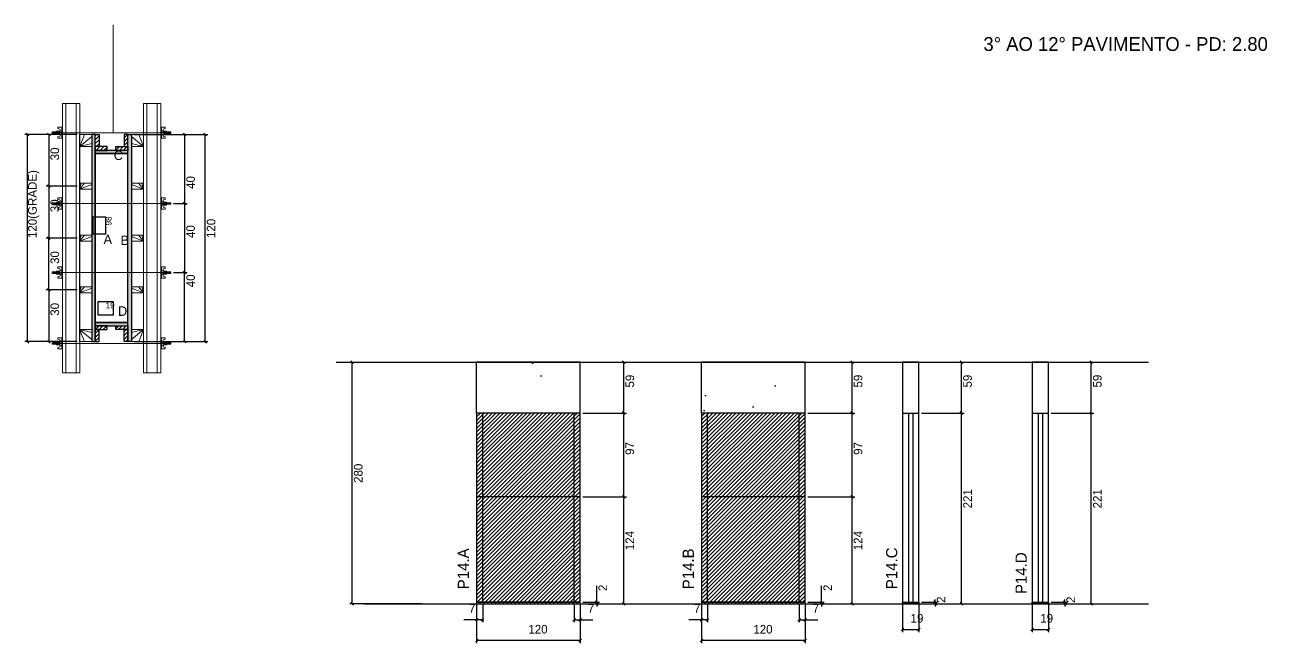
# Model space of a CAD drawing. Header units: metres. Extents: x 5828 to 7268, y 8626 to 9343.
import ezdxf

# ---------------------------------------------------------------- set-up
doc = ezdxf.new("R2010")
doc.units = ezdxf.units.M
for name, color, linetype in [('CHAPA', 7, 'Continuous'), ('COTA', 7, 'Continuous'), ('Hachura', 7, 'Continuous'), ('Madeira', 7, 'Continuous'), ('NIVEL 2° PAV.', 7, 'Continuous'), ('NOMENCLATURA', 7, 'Continuous'), ('Nível', 7, 'Continuous'), ('Painéis', 7, 'Continuous'), ('Perfil Metálico', 7, 'Continuous'), ('SARR_2.2x7', 7, 'Continuous'), ('SARRAFO', 7, 'Continuous'), ('Texto Seção', 7, 'Continuous'), ('TEXTO_GERAL', 7, 'Continuous')]:
    doc.layers.add(name, color=color, linetype=linetype)

msp = doc.modelspace()

# ---------------------------------------------------------------- hatches: boundary and pattern name
at = {"layer": 'COTA'}
h = msp.add_hatch(dxfattribs=at)
h.set_pattern_fill('AR-CONC')
h.paths.add_polyline_path([(6351.5, 8951.8), (6351.5, 8892.8), (6471.5, 8892.8), (6471.5, 8951.8), (6351.5, 8951.8)])
h = msp.add_hatch(dxfattribs=at)
h.set_pattern_fill('AR-CONC')
h.paths.add_polyline_path([(6612.4, 8951.8), (6612.4, 8892.8), (6732.4, 8892.8), (6732.4, 8951.8), (6612.4, 8951.8)])
h = msp.add_hatch(dxfattribs=at)
h.set_pattern_fill('AR-CONC')
h.paths.add_polyline_path([(6864.2, 8892.8), (6864.2, 8951.8), (6845.2, 8951.8), (6845.2, 8892.8), (6864.2, 8892.8)])
h = msp.add_hatch(dxfattribs=at)
h.set_pattern_fill('AR-CONC')
h.paths.add_polyline_path([(7014.6, 8892.8), (7014.6, 8951.8), (6995.6, 8951.8), (6995.6, 8892.8), (7014.6, 8892.8)])
at = {"layer": 'Hachura'}
h = msp.add_hatch(color=7, dxfattribs=at)
h.dxf.hatch_style = 1
h.paths.add_polyline_path([(5909.2, 9215.5), (5905.2, 9215.5), (5905.2, 8975.5), (5909.2, 8975.5), (5909.2, 9215.5)])
h = msp.add_hatch(color=7, dxfattribs=at)
h.dxf.hatch_style = 1
h.paths.add_polyline_path([(5909.2, 9215.5), (5905.2, 9215.5), (5905.2, 8975.5), (5909.2, 8975.5), (5909.2, 9215.5)])
h = msp.add_hatch(dxfattribs=at)
h.set_pattern_fill('ANSI31')
h.paths.add_polyline_path([(5909.2, 9201.5), (5913.6, 9201.5), (5913.6, 9215.5), (5909.2, 9215.5), (5909.2, 9201.5)])
h = msp.add_hatch(dxfattribs=at)
h.set_pattern_fill('ANSI31')
h.paths.add_polyline_path([(5947.2, 9201.5), (5942.8, 9201.5), (5942.8, 9215.5), (5947.2, 9215.5), (5947.2, 9201.5)])
h = msp.add_hatch(color=7, dxfattribs=at)
h.dxf.hatch_style = 1
h.paths.add_polyline_path([(5947.2, 9215.5), (5951.2, 9215.5), (5951.2, 8975.5), (5947.2, 8975.5), (5947.2, 9215.5)])
h = msp.add_hatch(color=7, dxfattribs=at)
h.dxf.hatch_style = 1
h.paths.add_polyline_path([(5947.2, 9215.5), (5951.2, 9215.5), (5951.2, 8975.5), (5947.2, 8975.5), (5947.2, 9215.5)])
h = msp.add_hatch(dxfattribs=at)
h.set_pattern_fill('ANSI31')
h.paths.add_polyline_path([(5909.2, 9197.1), (5909.2, 9201.5), (5923.2, 9201.5), (5923.2, 9197.1), (5909.2, 9197.1)])
h = msp.add_hatch(color=7, dxfattribs=at)
h.dxf.hatch_style = 1
h.paths.add_polyline_path([(5947.2, 9193.5), (5947.2, 9197.1), (5909.2, 9197.1), (5909.2, 9193.5), (5947.2, 9193.5)])
h = msp.add_hatch(color=7, dxfattribs=at)
h.dxf.hatch_style = 1
h.paths.add_polyline_path([(5947.2, 9193.5), (5947.2, 9197.1), (5909.2, 9197.1), (5909.2, 9193.5), (5947.2, 9193.5)])
h = msp.add_hatch(dxfattribs=at)
h.set_pattern_fill('ANSI31')
h.paths.add_polyline_path([(5947.2, 9197.1), (5947.2, 9201.5), (5933.2, 9201.5), (5933.2, 9197.1), (5947.2, 9197.1)])
h = msp.add_hatch(color=7, dxfattribs=at)
h.dxf.hatch_style = 1
h.paths.add_polyline_path([(5947.2, 8993.9), (5947.2, 8997.5), (5909.2, 8997.5), (5909.2, 8993.9), (5947.2, 8993.9)])
h = msp.add_hatch(color=7, dxfattribs=at)
h.dxf.hatch_style = 1
h.paths.add_polyline_path([(5947.2, 8993.9), (5947.2, 8997.5), (5909.2, 8997.5), (5909.2, 8993.9), (5947.2, 8993.9)])
h = msp.add_hatch(dxfattribs=at)
h.set_pattern_fill('ANSI31')
h.paths.add_polyline_path([(5909.2, 8989.5), (5909.2, 8993.9), (5923.2, 8993.9), (5923.2, 8989.5), (5909.2, 8989.5)])
h = msp.add_hatch(dxfattribs=at)
h.set_pattern_fill('ANSI31')
h.paths.add_polyline_path([(5909.2, 8989.5), (5913.6, 8989.5), (5913.6, 8975.5), (5909.2, 8975.5), (5909.2, 8989.5)])
h = msp.add_hatch(dxfattribs=at)
h.set_pattern_fill('ANSI31')
h.paths.add_polyline_path([(5947.2, 8989.5), (5947.2, 8993.9), (5933.2, 8993.9), (5933.2, 8989.5), (5947.2, 8989.5)])
h = msp.add_hatch(dxfattribs=at)
h.set_pattern_fill('ANSI31')
h.paths.add_polyline_path([(5947.2, 8989.5), (5942.8, 8989.5), (5942.8, 8975.5), (5947.2, 8975.5), (5947.2, 8989.5)])
h = msp.add_hatch(dxfattribs=at)
h.set_pattern_fill('ANSI31')
h.paths.add_polyline_path([(6471.5, 8892.8), (6351.5, 8892.8), (6351.5, 8671.8), (6471.5, 8671.8), (6471.5, 8892.8)])
h = msp.add_hatch(dxfattribs=at)
h.set_pattern_fill('ANSI31')
h.paths.add_polyline_path([(6732.4, 8892.8), (6612.4, 8892.8), (6612.4, 8671.8), (6732.4, 8671.8), (6732.4, 8892.8)])

# ---------------------------------------------------------------- linework, layer by layer
at = {"layer": 'CHAPA', "color": 1, "lineweight": 25}
for points in [[(5909.2, 9215.5), (5905.2, 9215.5), (5905.2, 8975.5), (5909.2, 8975.5)], [(5909.2, 9215.5), (5905.2, 9215.5), (5905.2, 8975.5), (5909.2, 8975.5)], [(5947.2, 9215.5), (5951.2, 9215.5), (5951.2, 8975.5), (5947.2, 8975.5)], [(5947.2, 9215.5), (5951.2, 9215.5), (5951.2, 8975.5), (5947.2, 8975.5)], [(5947.2, 9193.5), (5947.2, 9197.1), (5909.2, 9197.1), (5909.2, 9193.5)], [(5947.2, 9193.5), (5947.2, 9197.1), (5909.2, 9197.1), (5909.2, 9193.5)], [(5947.2, 8993.9), (5947.2, 8997.5), (5909.2, 8997.5), (5909.2, 8993.9)], [(5947.2, 8993.9), (5947.2, 8997.5), (5909.2, 8997.5), (5909.2, 8993.9)]]:
    msp.add_lwpolyline(points, close=True, dxfattribs=at)
at = {"layer": 'COTA', "color": 241, "lineweight": 25}
for p, q in [((5888.2, 9215.5), (5827.6, 9215.5)), ((5830.6, 8975.5), (5830.6, 9215.5)), ((5888.1, 9215.5), (5852.5, 9215.5)), ((5855.5, 9215.5), (5855.5, 9155.5)), ((5954.2, 9215.5), (6039.6, 9215.5)), ((5988.2, 9215.5), (6015.9, 9215.5)), ((6012.9, 9215.5), (6012.9, 9135.6)), ((6036.6, 8975.5), (6036.6, 9215.5)), ((5888.1, 9155.5), (5852.5, 9155.5)), ((5888.1, 9155.5), (5852.5, 9155.5)), ((5855.5, 9155.5), (5855.5, 9095.5)), ((6000, 9135.6), (6015.9, 9135.6)), ((6000, 9135.6), (6015.9, 9135.6)), ((6012.9, 9135.6), (6012.9, 9055.6)), ((5888.1, 9095.5), (5852.5, 9095.5)), ((5888.1, 9095.5), (5852.5, 9095.5)), ((5855.5, 9035.5), (5855.5, 9095.5)), ((6000, 9055.6), (6015.9, 9055.6)), ((6000, 9055.6), (6015.9, 9055.6)), ((6012.9, 8975.5), (6012.9, 9055.6)), ((5888.1, 9035.5), (5852.5, 9035.5)), ((5888.1, 9035.5), (5852.5, 9035.5)), ((5855.5, 9035.5), (5855.5, 8975.5)), ((5888.2, 8975.5), (5827.6, 8975.5)), ((5888.1, 8975.5), (5852.5, 8975.5)), ((5954.2, 8975.5), (6039.6, 8975.5)), ((5988.2, 8975.5), (6015.9, 8975.5)), ((6471.5, 8951.8), (6351.5, 8951.8)), ((6351.5, 8892.8), (6351.5, 8951.8)), ((6471.5, 8892.8), (6471.5, 8951.8)), ((6732.4, 8951.8), (6612.4, 8951.8)), ((6612.4, 8892.8), (6612.4, 8951.8)), ((6732.4, 8892.8), (6732.4, 8951.8))]:
    msp.add_line(p, q, dxfattribs=at)
at = {"layer": 'COTA', "color": 0, "lineweight": 25}
for p, q in [((5832.1, 9214), (5829.1, 9217)), ((5857, 9214), (5854, 9217)), ((6014.4, 9214), (6011.4, 9217)), ((6038.1, 9214), (6035.1, 9217)), ((5854, 9157), (5857, 9154)), ((5857, 9154), (5854, 9157)), ((6011.4, 9137.1), (6014.4, 9134.1)), ((6014.4, 9134.1), (6011.4, 9137.1)), ((5854, 9097), (5857, 9094)), ((5857, 9094), (5854, 9097)), ((6014.4, 9054.1), (6011.4, 9057.1)), ((6011.4, 9057.1), (6014.4, 9054.1)), ((5857, 9034), (5854, 9037)), ((5854, 9037), (5857, 9034)), ((5829.1, 8977), (5832.1, 8974)), ((5854, 8977), (5857, 8974)), ((6011.4, 8977), (6014.4, 8974)), ((6035.1, 8977), (6038.1, 8974)), ((6523.7, 8950.3), (6520.7, 8953.3)), ((6788.4, 8950.3), (6785.4, 8953.3)), ((6915.4, 8950.3), (6912.4, 8953.3)), ((7065.8, 8950.3), (7062.8, 8953.3)), ((6523.7, 8891.3), (6520.7, 8894.3)), ((6520.7, 8894.3), (6523.7, 8891.3)), ((6788.4, 8891.3), (6785.4, 8894.3)), ((6785.4, 8894.3), (6788.4, 8891.3)), ((6912.4, 8894.3), (6915.4, 8891.3)), ((6915.4, 8891.3), (6912.4, 8894.3)), ((7062.8, 8894.3), (7065.8, 8891.3)), ((7065.8, 8891.3), (7062.8, 8894.3)), ((6523.7, 8794.3), (6520.7, 8797.3)), ((6520.7, 8797.3), (6523.7, 8794.3)), ((6788.4, 8794.3), (6785.4, 8797.3)), ((6785.4, 8797.3), (6788.4, 8794.3)), ((6489.3, 8675.3), (6492.3, 8672.3)), ((6492.3, 8670.3), (6489.3, 8673.3)), ((6520.7, 8673.3), (6523.7, 8670.3)), ((6750.1, 8675.3), (6753.1, 8672.3)), ((6753.1, 8670.3), (6750.1, 8673.3)), ((6785.4, 8673.3), (6788.4, 8670.3)), ((6881.6, 8675.3), (6884.6, 8672.3)), ((6884.6, 8670.3), (6881.6, 8673.3)), ((6912.4, 8673.3), (6915.4, 8670.3)), ((7032, 8675.3), (7035, 8672.3)), ((7035, 8670.3), (7032, 8673.3)), ((7062.8, 8673.3), (7065.8, 8670.3)), ((6353, 8654.8), (6350, 8651.8)), ((6357, 8651.8), (6360, 8654.8)), ((6466, 8654.8), (6463, 8651.8)), ((6470, 8651.8), (6473, 8654.8)), ((6613.9, 8654.8), (6610.9, 8651.8)), ((6617.9, 8651.8), (6620.9, 8654.8)), ((6726.9, 8654.8), (6723.9, 8651.8)), ((6730.9, 8651.8), (6733.9, 8654.8)), ((6353, 8630.7), (6350, 8627.7)), ((6470, 8627.7), (6473, 8630.7)), ((6613.9, 8630.7), (6610.9, 8627.7)), ((6730.9, 8627.7), (6733.9, 8630.7)), ((6846.7, 8643.4), (6843.7, 8640.4)), ((6862.7, 8640.4), (6865.7, 8643.4)), ((6997.1, 8643.4), (6994.1, 8640.4)), ((7013.1, 8640.4), (7016.1, 8643.4))]:
    msp.add_line(p, q, dxfattribs=at)
at = {"layer": 'COTA', "color": 180, "lineweight": 25}
for p, q in [((5921.6, 9119.7), (5906.6, 9119.7)), ((5906.6, 9119.7), (5906.6, 9100.4)), ((5921.6, 9100.4), (5921.6, 9119.7)), ((5906.6, 9100.4), (5921.6, 9100.4)), ((5930.3, 9021.5), (5912.3, 9021.5)), ((5912.3, 9021.5), (5912.3, 9006.5)), ((5930.3, 9006.5), (5930.3, 9021.5)), ((5912.3, 9006.5), (5930.3, 9006.5))]:
    msp.add_line(p, q, dxfattribs=at)
at = {"layer": 'COTA', "color": 4, "lineweight": 25}
for p, q in [((6474.5, 8951.8), (6525.2, 8951.8)), ((6522.2, 8892.8), (6522.2, 8951.8)), ((6735.4, 8951.8), (6789.9, 8951.8)), ((6786.9, 8892.8), (6786.9, 8951.8)), ((6867.2, 8951.8), (6916.9, 8951.8)), ((6913.9, 8892.8), (6913.9, 8951.8)), ((7017.6, 8951.8), (7067.3, 8951.8)), ((7064.3, 8892.8), (7064.3, 8951.8)), ((6474.5, 8892.8), (6525.2, 8892.8)), ((6474.5, 8892.8), (6525.2, 8892.8)), ((6522.2, 8795.8), (6522.2, 8892.8)), ((6735.4, 8892.8), (6789.9, 8892.8)), ((6735.4, 8892.8), (6789.9, 8892.8)), ((6786.9, 8795.8), (6786.9, 8892.8)), ((6867.2, 8892.8), (6916.9, 8892.8)), ((6867.2, 8892.8), (6916.9, 8892.8)), ((6913.9, 8671.8), (6913.9, 8892.8)), ((7017.6, 8892.8), (7067.3, 8892.8)), ((7017.6, 8892.8), (7067.3, 8892.8)), ((7064.3, 8671.8), (7064.3, 8892.8)), ((6474.5, 8795.8), (6525.2, 8795.8)), ((6474.5, 8795.8), (6525.2, 8795.8)), ((6522.2, 8671.8), (6522.2, 8795.8)), ((6735.4, 8795.8), (6789.9, 8795.8)), ((6735.4, 8795.8), (6789.9, 8795.8)), ((6786.9, 8671.8), (6786.9, 8795.8)), ((6490.8, 8673.8), (6490.8, 8692.6)), ((6751.6, 8673.8), (6751.6, 8692.6)), ((6474.5, 8673.8), (6493.8, 8673.8)), ((6490.8, 8671.8), (6490.8, 8673.8)), ((6735.4, 8673.8), (6754.6, 8673.8)), ((6751.6, 8671.8), (6751.6, 8673.8)), ((6867.2, 8673.8), (6886.1, 8673.8)), ((6883.1, 8673.8), (6883.1, 8676.8)), ((6883.1, 8671.8), (6883.1, 8673.8)), ((7017.6, 8673.8), (7036.5, 8673.8)), ((7033.5, 8673.8), (7033.5, 8676.8)), ((7033.5, 8671.8), (7033.5, 8673.8)), ((6351.5, 8670.8), (6351.5, 8626.2)), ((6351.5, 8668.8), (6351.5, 8650.3)), ((6358.5, 8670.8), (6358.5, 8650.3)), ((6464.5, 8670.8), (6464.5, 8650.3)), ((6471.5, 8670.8), (6471.5, 8626.2)), ((6471.5, 8668.8), (6471.5, 8650.3)), ((6474.5, 8671.8), (6493.8, 8671.8)), ((6474.5, 8671.8), (6525.2, 8671.8)), ((6490.8, 8671.8), (6490.8, 8668.8)), ((6612.4, 8670.8), (6612.4, 8626.2)), ((6612.4, 8668.8), (6612.4, 8650.3)), ((6619.4, 8670.8), (6619.4, 8650.3)), ((6725.4, 8670.8), (6725.4, 8650.3)), ((6732.4, 8670.8), (6732.4, 8626.2)), ((6732.4, 8668.8), (6732.4, 8650.3)), ((6735.4, 8671.8), (6754.6, 8671.8)), ((6735.4, 8671.8), (6789.9, 8671.8)), ((6751.6, 8671.8), (6751.6, 8668.8)), ((6845.2, 8670.8), (6845.2, 8638.9)), ((6864.2, 8670.8), (6864.2, 8638.9)), ((6867.2, 8671.8), (6886.1, 8671.8)), ((6867.2, 8671.8), (6916.9, 8671.8)), ((6883.1, 8671.8), (6883.1, 8668.8)), ((6995.6, 8670.8), (6995.6, 8638.9)), ((7014.6, 8670.8), (7014.6, 8638.9)), ((7017.6, 8671.8), (7036.5, 8671.8)), ((7017.6, 8671.8), (7067.3, 8671.8)), ((7033.5, 8671.8), (7033.5, 8668.8)), ((6351.5, 8653.3), (6336.8, 8653.3)), ((6358.5, 8653.3), (6351.5, 8653.3)), ((6464.5, 8653.3), (6471.5, 8653.3)), ((6471.5, 8653.3), (6486.2, 8653.3)), ((6612.4, 8653.3), (6597.6, 8653.3)), ((6619.4, 8653.3), (6612.4, 8653.3)), ((6725.4, 8653.3), (6732.4, 8653.3)), ((6732.4, 8653.3), (6747.1, 8653.3)), ((6845.2, 8641.9), (6864.2, 8641.9)), ((6995.6, 8641.9), (7014.6, 8641.9)), ((6471.5, 8629.2), (6351.5, 8629.2)), ((6732.4, 8629.2), (6612.4, 8629.2))]:
    msp.add_line(p, q, dxfattribs=at)
at = {"layer": 'COTA', "color": 241, "lineweight": 25}
for points in [[(6864.2, 8892.8), (6864.2, 8951.8), (6845.2, 8951.8), (6845.2, 8892.8)], [(7014.6, 8892.8), (7014.6, 8951.8), (6995.6, 8951.8), (6995.6, 8892.8)]]:
    msp.add_lwpolyline(points, dxfattribs=at)
at = {"layer": 'Hachura', "color": 0, "lineweight": 9}
for p, q in [((5871.2, 9224), (5866, 9224)), ((5866, 9224), (5866, 9222.3)), ((5866, 9222.3), (5868.2, 9221.7)), ((5868.4, 9221.4), (5868.4, 9219.4)), ((5870.2, 9223.8), (5871.2, 9223.8)), ((5870.2, 9223.6), (5871.2, 9223.6)), ((5870.2, 9223.3), (5871.2, 9223.3)), ((5870.2, 9222.8), (5871.2, 9222.8)), ((5870.2, 9222), (5871.2, 9222)), ((5870.2, 9220.6), (5871.2, 9220.6)), ((5870.3, 9224), (5870.3, 9211.1)), ((5870.3, 9224), (5870.3, 9218.8)), ((5871.2, 9211.1), (5871.2, 9224)), ((5985.2, 9211.1), (5985.2, 9224)), ((5985.2, 9224), (5990.3, 9224)), ((5986.1, 9223.8), (5985.2, 9223.8)), ((5986.1, 9223.6), (5985.2, 9223.6)), ((5986.1, 9223.3), (5985.2, 9223.3)), ((5986.1, 9222.8), (5985.2, 9222.8)), ((5986.1, 9222), (5985.2, 9222)), ((5986.1, 9220.6), (5985.2, 9220.6)), ((5986.1, 9224), (5986.1, 9211.1)), ((5986.1, 9224), (5986.1, 9218.8)), ((5987.9, 9221.4), (5987.9, 9219.4)), ((5990.3, 9222.3), (5988.1, 9221.7)), ((5990.3, 9224), (5990.3, 9222.3)), ((5859.7, 9218.5), (5859.4, 9218.2)), ((5859.4, 9218.2), (5859.4, 9216.9)), ((5859.7, 9216.6), (5859.4, 9216.9)), ((5860, 9218.5), (5859.7, 9218.5)), ((5859.7, 9216.6), (5859.7, 9218.5)), ((5860.3, 9216.6), (5859.7, 9217.9)), ((5860.2, 9216.5), (5859.7, 9217.6)), ((5859.7, 9217.1), (5860, 9216.5)), ((5859.7, 9216.9), (5859.8, 9216.6)), ((5860, 9218.5), (5861, 9216.6)), ((5860, 9218.5), (5861, 9216.6)), ((5860.1, 9218.6), (5861.2, 9216.5)), ((5861.4, 9216.5), (5860.3, 9218.7)), ((5860.3, 9216.6), (5861, 9216.6)), ((5861.2, 9218.5), (5860.5, 9218.5)), ((5861.5, 9216.6), (5860.5, 9218.5)), ((5861.2, 9218.5), (5862.1, 9216.6)), ((5861.3, 9218.6), (5862.3, 9216.5)), ((5862.6, 9216.5), (5861.5, 9218.7)), ((5862.1, 9216.6), (5861.5, 9216.6)), ((5862.3, 9218.5), (5861.7, 9218.5)), ((5862.6, 9216.6), (5861.7, 9218.5)), ((5861.9, 9218.5), (5861.7, 9218.5)), ((5862.3, 9218.5), (5863.3, 9216.6)), ((5862.4, 9218.6), (5863.5, 9216.5)), ((5862.9, 9216.6), (5862.6, 9216.6)), ((5863.7, 9216.5), (5862.7, 9218.7)), ((5863.5, 9218.5), (5862.8, 9218.5)), ((5863.8, 9216.6), (5862.8, 9218.5)), ((5862.9, 9216.6), (5863.3, 9216.6)), ((5863.5, 9218.5), (5864.4, 9216.6)), ((5864.4, 9217.4), (5863.8, 9218.7)), ((5863.8, 9216.6), (5864.4, 9216.6)), ((5864.4, 9217.6), (5864, 9218.5)), ((5864.4, 9218.5), (5864, 9218.5)), ((5864.4, 9215.8), (5864.4, 9219.2)), ((5864.4, 9219.2), (5867.7, 9219.2)), ((5864.4, 9218.2), (5867.7, 9218.2)), ((5864.4, 9216.6), (5867.7, 9216.6)), ((5867.7, 9215.8), (5864.4, 9215.8)), ((5864.5, 9215.8), (5864.5, 9219.2)), ((5866, 9212.7), (5868.2, 9213.3)), ((5866, 9211.1), (5866, 9212.7)), ((5870.3, 9211.1), (5866, 9211.1)), ((5867.7, 9219.4), (5867.7, 9215.6)), ((5870.3, 9219.4), (5867.7, 9219.4)), ((5867.7, 9215.6), (5867.7, 9215.8)), ((5867.7, 9215.6), (5867.7, 9215.8)), ((5867.7, 9215.6), (5870.3, 9215.6)), ((5870.3, 9217.8), (5868.3, 9217.8)), ((5868.3, 9217.3), (5870.3, 9217.3)), ((5868.4, 9213.6), (5868.4, 9215.6)), ((5870.2, 9214.5), (5871.2, 9214.5)), ((5870.2, 9213.1), (5871.2, 9213.1)), ((5870.2, 9212.2), (5871.2, 9212.2)), ((5870.2, 9211.7), (5871.2, 9211.7)), ((5870.2, 9211.4), (5871.2, 9211.4)), ((5870.2, 9211.2), (5871.2, 9211.2)), ((5870.3, 9217.5), (5870.3, 9219.4)), ((5870.3, 9218.8), (5870.3, 9218.2)), ((5870.3, 9217.5), (5871.2, 9217.5)), ((5870.3, 9211.1), (5871.2, 9211.1)), ((5870.6, 9218.5), (5870.4, 9218.5)), ((5870.4, 9216.5), (5870.8, 9216.5)), ((5871, 9218.5), (5870.6, 9218.5)), ((5871.2, 9212), (5871.2, 9219.8)), ((5985.2, 9212), (5985.2, 9219.8)), ((5986.1, 9217.5), (5985.2, 9217.5)), ((5986.1, 9214.5), (5985.2, 9214.5)), ((5986.1, 9213.1), (5985.2, 9213.1)), ((5986.1, 9212.2), (5985.2, 9212.2)), ((5986.1, 9211.7), (5985.2, 9211.7)), ((5986.1, 9211.4), (5985.2, 9211.4)), ((5986.1, 9211.2), (5985.2, 9211.2)), ((5986.1, 9211.1), (5985.2, 9211.1)), ((5985.3, 9218.5), (5985.7, 9218.5)), ((5985.9, 9216.5), (5985.5, 9216.5)), ((5985.7, 9218.5), (5986, 9218.5)), ((5986.1, 9217.5), (5986.1, 9219.4)), ((5986.1, 9219.4), (5988.6, 9219.4)), ((5986.1, 9218.8), (5986.1, 9218.2)), ((5986.1, 9217.8), (5988.1, 9217.8)), ((5988.1, 9217.3), (5986.1, 9217.3)), ((5988.6, 9215.6), (5986.1, 9215.6)), ((5986.1, 9211.1), (5990.3, 9211.1)), ((5987.9, 9213.6), (5987.9, 9215.6)), ((5990.3, 9212.7), (5988.1, 9213.3)), ((5988.6, 9219.4), (5988.6, 9215.6)), ((5991.9, 9219.2), (5988.6, 9219.2)), ((5991.9, 9218.2), (5988.6, 9218.2)), ((5991.9, 9216.6), (5988.6, 9216.6)), ((5988.6, 9215.8), (5991.9, 9215.8)), ((5988.6, 9215.6), (5988.6, 9215.8)), ((5988.6, 9215.6), (5988.6, 9215.8)), ((5990.3, 9211.1), (5990.3, 9212.7)), ((5991.8, 9215.8), (5991.8, 9219.2)), ((5991.9, 9215.8), (5991.9, 9219.2)), ((5991.9, 9217.4), (5992.5, 9218.7)), ((5992.8, 9218.5), (5991.9, 9216.6)), ((5991.9, 9217.6), (5992.3, 9218.5)), ((5991.9, 9218.5), (5992.3, 9218.5)), ((5992.5, 9216.6), (5991.9, 9216.6)), ((5992.5, 9216.6), (5993.5, 9218.5)), ((5992.6, 9216.5), (5993.7, 9218.7)), ((5993.9, 9218.6), (5992.8, 9216.5)), ((5992.8, 9218.5), (5993.5, 9218.5)), ((5994, 9218.5), (5993, 9216.6)), ((5993.5, 9216.6), (5993, 9216.6)), ((5993.5, 9216.6), (5993.7, 9216.6)), ((5993.7, 9216.5), (5994.8, 9218.7)), ((5993.7, 9216.6), (5994.6, 9218.5)), ((5995.1, 9218.6), (5994, 9216.5)), ((5994, 9218.5), (5994.6, 9218.5)), ((5995.2, 9218.5), (5994.2, 9216.6)), ((5994.2, 9216.6), (5994.8, 9216.6)), ((5994.4, 9218.5), (5994.6, 9218.5)), ((5994.8, 9216.6), (5995.8, 9218.5)), ((5994.9, 9216.5), (5996, 9218.7)), ((5996.2, 9218.6), (5995.1, 9216.5)), ((5995.2, 9218.5), (5995.8, 9218.5)), ((5996.3, 9218.5), (5995.3, 9216.6)), ((5996.3, 9218.5), (5995.3, 9216.6)), ((5996, 9216.6), (5995.3, 9216.6)), ((5996, 9216.6), (5996.6, 9217.9)), ((5996.1, 9216.5), (5996.6, 9217.6)), ((5996.3, 9218.5), (5996.6, 9218.5)), ((5996.6, 9217.1), (5996.3, 9216.5)), ((5996.6, 9216.9), (5996.5, 9216.6)), ((5996.6, 9218.5), (5997, 9218.2)), ((5996.6, 9216.6), (5996.6, 9218.5)), ((5996.6, 9216.6), (5997, 9216.9)), ((5997, 9218.2), (5997, 9216.9)), ((5859.7, 9136.5), (5859.4, 9136.2)), ((5859.4, 9136.2), (5859.4, 9134.9)), ((5859.7, 9134.6), (5859.4, 9134.9)), ((5860, 9136.5), (5859.7, 9136.5)), ((5859.7, 9134.6), (5859.7, 9136.5)), ((5860.3, 9134.6), (5859.7, 9135.9)), ((5860.2, 9134.5), (5859.7, 9135.6)), ((5859.7, 9135.1), (5860, 9134.5)), ((5859.7, 9134.9), (5859.8, 9134.6)), ((5860, 9136.5), (5861, 9134.6)), ((5860, 9136.5), (5861, 9134.6)), ((5860.1, 9136.6), (5861.2, 9134.5)), ((5861.4, 9134.5), (5860.3, 9136.7)), ((5860.3, 9134.6), (5861, 9134.6)), ((5861.2, 9136.5), (5860.5, 9136.5)), ((5861.5, 9134.6), (5860.5, 9136.5)), ((5861.2, 9136.5), (5862.1, 9134.6)), ((5861.3, 9136.6), (5862.3, 9134.5)), ((5862.6, 9134.5), (5861.5, 9136.7)), ((5862.1, 9134.6), (5861.5, 9134.6)), ((5862.3, 9136.5), (5861.7, 9136.5)), ((5862.6, 9134.6), (5861.7, 9136.5)), ((5861.9, 9136.5), (5861.7, 9136.5)), ((5862.3, 9136.5), (5863.3, 9134.6)), ((5862.4, 9136.6), (5863.5, 9134.5)), ((5862.9, 9134.6), (5862.6, 9134.6)), ((5863.7, 9134.5), (5862.7, 9136.7)), ((5863.5, 9136.5), (5862.8, 9136.5)), ((5863.8, 9134.6), (5862.8, 9136.5)), ((5862.9, 9134.6), (5863.3, 9134.6)), ((5863.5, 9136.5), (5864.4, 9134.6)), ((5864.4, 9135.4), (5863.8, 9136.7)), ((5863.8, 9134.6), (5864.4, 9134.6)), ((5864.4, 9135.6), (5864, 9136.5)), ((5864.4, 9136.5), (5864, 9136.5)), ((5864.4, 9133.8), (5864.4, 9137.2)), ((5864.4, 9137.2), (5867.7, 9137.2)), ((5864.4, 9136.2), (5867.7, 9136.2)), ((5864.4, 9134.6), (5867.7, 9134.6)), ((5867.7, 9133.8), (5864.4, 9133.8)), ((5864.5, 9133.8), (5864.5, 9137.2)), ((5871.2, 9142), (5866, 9142)), ((5866, 9142), (5866, 9140.3)), ((5866, 9140.3), (5868.2, 9139.7)), ((5867.7, 9137.4), (5867.7, 9133.6)), ((5870.3, 9137.4), (5867.7, 9137.4)), ((5867.7, 9133.6), (5867.7, 9133.8)), ((5867.7, 9133.6), (5867.7, 9133.8)), ((5867.7, 9133.6), (5870.3, 9133.6)), ((5870.3, 9135.8), (5868.3, 9135.8)), ((5868.3, 9135.3), (5870.3, 9135.3)), ((5868.4, 9139.4), (5868.4, 9137.4)), ((5868.4, 9131.6), (5868.4, 9133.6)), ((5870.2, 9141.8), (5871.2, 9141.8)), ((5870.2, 9141.6), (5871.2, 9141.6)), ((5870.2, 9141.3), (5871.2, 9141.3)), ((5870.2, 9140.8), (5871.2, 9140.8)), ((5870.2, 9140), (5871.2, 9140)), ((5870.2, 9138.6), (5871.2, 9138.6)), ((5870.3, 9142), (5870.3, 9129.1)), ((5870.3, 9142), (5870.3, 9136.8)), ((5870.3, 9135.5), (5870.3, 9137.4)), ((5870.3, 9136.8), (5870.3, 9136.2)), ((5870.3, 9135.5), (5871.2, 9135.5)), ((5870.6, 9136.5), (5870.4, 9136.5)), ((5870.4, 9134.5), (5870.8, 9134.5)), ((5871, 9136.5), (5870.6, 9136.5)), ((5871.2, 9129.1), (5871.2, 9142)), ((5871.2, 9130), (5871.2, 9137.8)), ((5985.2, 9129.1), (5985.2, 9142)), ((5985.2, 9142), (5990.3, 9142)), ((5986.1, 9141.8), (5985.2, 9141.8)), ((5986.1, 9141.6), (5985.2, 9141.6)), ((5986.1, 9141.3), (5985.2, 9141.3)), ((5986.1, 9140.8), (5985.2, 9140.8)), ((5986.1, 9140), (5985.2, 9140)), ((5986.1, 9138.6), (5985.2, 9138.6)), ((5985.2, 9130), (5985.2, 9137.8)), ((5986.1, 9135.5), (5985.2, 9135.5)), ((5985.3, 9136.5), (5985.7, 9136.5)), ((5985.9, 9134.5), (5985.5, 9134.5)), ((5985.7, 9136.5), (5986, 9136.5)), ((5986.1, 9142), (5986.1, 9129.1)), ((5986.1, 9142), (5986.1, 9136.8)), ((5986.1, 9135.5), (5986.1, 9137.4)), ((5986.1, 9137.4), (5988.6, 9137.4)), ((5986.1, 9136.8), (5986.1, 9136.2)), ((5986.1, 9135.8), (5988.1, 9135.8)), ((5988.1, 9135.3), (5986.1, 9135.3)), ((5988.6, 9133.6), (5986.1, 9133.6)), ((5987.9, 9139.4), (5987.9, 9137.4)), ((5987.9, 9131.6), (5987.9, 9133.6)), ((5990.3, 9140.3), (5988.1, 9139.7)), ((5988.6, 9137.4), (5988.6, 9133.6)), ((5991.9, 9137.2), (5988.6, 9137.2)), ((5991.9, 9136.2), (5988.6, 9136.2)), ((5991.9, 9134.6), (5988.6, 9134.6)), ((5988.6, 9133.8), (5991.9, 9133.8)), ((5988.6, 9133.6), (5988.6, 9133.8)), ((5988.6, 9133.6), (5988.6, 9133.8)), ((5990.3, 9142), (5990.3, 9140.3)), ((5991.8, 9133.8), (5991.8, 9137.2)), ((5991.9, 9133.8), (5991.9, 9137.2)), ((5991.9, 9135.4), (5992.5, 9136.7)), ((5992.8, 9136.5), (5991.9, 9134.6)), ((5991.9, 9135.6), (5992.3, 9136.5)), ((5991.9, 9136.5), (5992.3, 9136.5)), ((5992.5, 9134.6), (5991.9, 9134.6)), ((5992.5, 9134.6), (5993.5, 9136.5)), ((5992.6, 9134.5), (5993.7, 9136.7)), ((5993.9, 9136.6), (5992.8, 9134.5)), ((5992.8, 9136.5), (5993.5, 9136.5)), ((5994, 9136.5), (5993, 9134.6)), ((5993.5, 9134.6), (5993, 9134.6)), ((5993.5, 9134.6), (5993.7, 9134.6)), ((5993.7, 9134.5), (5994.8, 9136.7)), ((5993.7, 9134.6), (5994.6, 9136.5)), ((5995.1, 9136.6), (5994, 9134.5)), ((5994, 9136.5), (5994.6, 9136.5)), ((5995.2, 9136.5), (5994.2, 9134.6)), ((5994.2, 9134.6), (5994.8, 9134.6)), ((5994.4, 9136.5), (5994.6, 9136.5)), ((5994.8, 9134.6), (5995.8, 9136.5)), ((5994.9, 9134.5), (5996, 9136.7)), ((5996.2, 9136.6), (5995.1, 9134.5)), ((5995.2, 9136.5), (5995.8, 9136.5)), ((5996.3, 9136.5), (5995.3, 9134.6)), ((5996.3, 9136.5), (5995.3, 9134.6)), ((5996, 9134.6), (5995.3, 9134.6)), ((5996, 9134.6), (5996.6, 9135.9)), ((5996.1, 9134.5), (5996.6, 9135.6)), ((5996.3, 9136.5), (5996.6, 9136.5)), ((5996.6, 9135.1), (5996.3, 9134.5)), ((5996.6, 9134.9), (5996.5, 9134.6)), ((5996.6, 9136.5), (5997, 9136.2)), ((5996.6, 9134.6), (5996.6, 9136.5)), ((5996.6, 9134.6), (5997, 9134.9)), ((5997, 9136.2), (5997, 9134.9)), ((5866, 9130.7), (5868.2, 9131.3)), ((5866, 9129.1), (5866, 9130.7)), ((5870.3, 9129.1), (5866, 9129.1)), ((5870.2, 9132.5), (5871.2, 9132.5)), ((5870.2, 9131.1), (5871.2, 9131.1)), ((5870.2, 9130.2), (5871.2, 9130.2)), ((5870.2, 9129.7), (5871.2, 9129.7)), ((5870.2, 9129.4), (5871.2, 9129.4)), ((5870.2, 9129.2), (5871.2, 9129.2)), ((5870.3, 9129.1), (5871.2, 9129.1)), ((5986.1, 9132.5), (5985.2, 9132.5)), ((5986.1, 9131.1), (5985.2, 9131.1)), ((5986.1, 9130.2), (5985.2, 9130.2)), ((5986.1, 9129.7), (5985.2, 9129.7)), ((5986.1, 9129.4), (5985.2, 9129.4)), ((5986.1, 9129.2), (5985.2, 9129.2)), ((5986.1, 9129.1), (5985.2, 9129.1)), ((5986.1, 9129.1), (5990.3, 9129.1)), ((5990.3, 9130.7), (5988.1, 9131.3)), ((5990.3, 9129.1), (5990.3, 9130.7)), ((5871.2, 9062), (5866, 9062)), ((5866, 9062), (5866, 9060.3)), ((5870.2, 9061.8), (5871.2, 9061.8)), ((5870.2, 9061.6), (5871.2, 9061.6)), ((5870.3, 9062), (5870.3, 9049.1)), ((5870.3, 9062), (5870.3, 9056.8)), ((5871.2, 9049.1), (5871.2, 9062)), ((5985.2, 9049.1), (5985.2, 9062)), ((5985.2, 9062), (5990.3, 9062)), ((5986.1, 9061.8), (5985.2, 9061.8)), ((5986.1, 9061.6), (5985.2, 9061.6)), ((5986.1, 9062), (5986.1, 9049.1)), ((5986.1, 9062), (5986.1, 9056.8)), ((5990.3, 9062), (5990.3, 9060.3)), ((5859.7, 9056.5), (5859.4, 9056.2)), ((5859.4, 9056.2), (5859.4, 9054.9)), ((5859.7, 9054.6), (5859.4, 9054.9)), ((5860, 9056.5), (5859.7, 9056.5)), ((5859.7, 9054.6), (5859.7, 9056.5)), ((5860.3, 9054.6), (5859.7, 9055.9)), ((5860.2, 9054.5), (5859.7, 9055.6)), ((5859.7, 9055.1), (5860, 9054.5)), ((5859.7, 9054.9), (5859.8, 9054.6)), ((5860, 9056.5), (5861, 9054.6)), ((5860, 9056.5), (5861, 9054.6)), ((5860.1, 9056.6), (5861.2, 9054.5)), ((5861.4, 9054.5), (5860.3, 9056.7)), ((5860.3, 9054.6), (5861, 9054.6)), ((5861.2, 9056.5), (5860.5, 9056.5)), ((5861.5, 9054.6), (5860.5, 9056.5)), ((5861.2, 9056.5), (5862.1, 9054.6)), ((5861.3, 9056.6), (5862.3, 9054.5)), ((5862.6, 9054.5), (5861.5, 9056.7)), ((5862.1, 9054.6), (5861.5, 9054.6)), ((5862.3, 9056.5), (5861.7, 9056.5)), ((5862.6, 9054.6), (5861.7, 9056.5)), ((5861.9, 9056.5), (5861.7, 9056.5)), ((5862.3, 9056.5), (5863.3, 9054.6)), ((5862.4, 9056.6), (5863.5, 9054.5)), ((5862.9, 9054.6), (5862.6, 9054.6)), ((5863.7, 9054.5), (5862.7, 9056.7)), ((5863.5, 9056.5), (5862.8, 9056.5)), ((5863.8, 9054.6), (5862.8, 9056.5)), ((5862.9, 9054.6), (5863.3, 9054.6)), ((5863.5, 9056.5), (5864.4, 9054.6)), ((5864.4, 9055.4), (5863.8, 9056.7)), ((5863.8, 9054.6), (5864.4, 9054.6)), ((5864.4, 9055.6), (5864, 9056.5)), ((5864.4, 9056.5), (5864, 9056.5)), ((5864.4, 9053.8), (5864.4, 9057.2)), ((5864.4, 9057.2), (5867.7, 9057.2)), ((5864.4, 9056.2), (5867.7, 9056.2)), ((5864.4, 9054.6), (5867.7, 9054.6)), ((5867.7, 9053.8), (5864.4, 9053.8)), ((5864.5, 9053.8), (5864.5, 9057.2)), ((5866, 9060.3), (5868.2, 9059.7)), ((5866, 9050.7), (5868.2, 9051.3)), ((5866, 9049.1), (5866, 9050.7)), ((5870.3, 9049.1), (5866, 9049.1)), ((5867.7, 9057.4), (5867.7, 9053.6)), ((5870.3, 9057.4), (5867.7, 9057.4)), ((5867.7, 9053.6), (5867.7, 9053.8)), ((5867.7, 9053.6), (5867.7, 9053.8)), ((5867.7, 9053.6), (5870.3, 9053.6)), ((5870.3, 9055.8), (5868.3, 9055.8)), ((5868.3, 9055.3), (5870.3, 9055.3)), ((5868.4, 9059.4), (5868.4, 9057.4)), ((5868.4, 9051.6), (5868.4, 9053.6)), ((5870.2, 9061.3), (5871.2, 9061.3)), ((5870.2, 9060.8), (5871.2, 9060.8)), ((5870.2, 9060), (5871.2, 9060)), ((5870.2, 9058.6), (5871.2, 9058.6)), ((5870.2, 9052.5), (5871.2, 9052.5)), ((5870.2, 9051.1), (5871.2, 9051.1)), ((5870.2, 9050.2), (5871.2, 9050.2)), ((5870.2, 9049.7), (5871.2, 9049.7)), ((5870.2, 9049.4), (5871.2, 9049.4)), ((5870.2, 9049.2), (5871.2, 9049.2)), ((5870.3, 9055.5), (5870.3, 9057.4)), ((5870.3, 9056.8), (5870.3, 9056.2)), ((5870.3, 9055.5), (5871.2, 9055.5)), ((5870.3, 9049.1), (5871.2, 9049.1)), ((5870.6, 9056.5), (5870.4, 9056.5)), ((5870.4, 9054.5), (5870.8, 9054.5)), ((5871, 9056.5), (5870.6, 9056.5)), ((5871.2, 9050), (5871.2, 9057.8)), ((5986.1, 9061.3), (5985.2, 9061.3)), ((5986.1, 9060.8), (5985.2, 9060.8)), ((5986.1, 9060), (5985.2, 9060)), ((5986.1, 9058.6), (5985.2, 9058.6)), ((5985.2, 9050), (5985.2, 9057.8)), ((5986.1, 9055.5), (5985.2, 9055.5)), ((5986.1, 9052.5), (5985.2, 9052.5)), ((5986.1, 9051.1), (5985.2, 9051.1)), ((5986.1, 9050.2), (5985.2, 9050.2)), ((5986.1, 9049.7), (5985.2, 9049.7)), ((5986.1, 9049.4), (5985.2, 9049.4)), ((5986.1, 9049.2), (5985.2, 9049.2)), ((5986.1, 9049.1), (5985.2, 9049.1)), ((5985.3, 9056.5), (5985.7, 9056.5)), ((5985.9, 9054.5), (5985.5, 9054.5)), ((5985.7, 9056.5), (5986, 9056.5)), ((5986.1, 9055.5), (5986.1, 9057.4)), ((5986.1, 9057.4), (5988.6, 9057.4)), ((5986.1, 9056.8), (5986.1, 9056.2)), ((5986.1, 9055.8), (5988.1, 9055.8)), ((5988.1, 9055.3), (5986.1, 9055.3)), ((5988.6, 9053.6), (5986.1, 9053.6)), ((5986.1, 9049.1), (5990.3, 9049.1)), ((5987.9, 9059.4), (5987.9, 9057.4)), ((5987.9, 9051.6), (5987.9, 9053.6)), ((5990.3, 9060.3), (5988.1, 9059.7)), ((5990.3, 9050.7), (5988.1, 9051.3)), ((5988.6, 9057.4), (5988.6, 9053.6)), ((5991.9, 9057.2), (5988.6, 9057.2)), ((5991.9, 9056.2), (5988.6, 9056.2)), ((5991.9, 9054.6), (5988.6, 9054.6)), ((5988.6, 9053.8), (5991.9, 9053.8)), ((5988.6, 9053.6), (5988.6, 9053.8)), ((5988.6, 9053.6), (5988.6, 9053.8)), ((5990.3, 9049.1), (5990.3, 9050.7)), ((5991.8, 9053.8), (5991.8, 9057.2)), ((5991.9, 9053.8), (5991.9, 9057.2)), ((5991.9, 9055.4), (5992.5, 9056.7)), ((5992.8, 9056.5), (5991.9, 9054.6)), ((5991.9, 9055.6), (5992.3, 9056.5)), ((5991.9, 9056.5), (5992.3, 9056.5)), ((5992.5, 9054.6), (5991.9, 9054.6)), ((5992.5, 9054.6), (5993.5, 9056.5)), ((5992.6, 9054.5), (5993.7, 9056.7)), ((5993.9, 9056.6), (5992.8, 9054.5)), ((5992.8, 9056.5), (5993.5, 9056.5)), ((5994, 9056.5), (5993, 9054.6)), ((5993.5, 9054.6), (5993, 9054.6)), ((5993.5, 9054.6), (5993.7, 9054.6)), ((5993.7, 9054.5), (5994.8, 9056.7)), ((5993.7, 9054.6), (5994.6, 9056.5)), ((5995.1, 9056.6), (5994, 9054.5)), ((5994, 9056.5), (5994.6, 9056.5)), ((5995.2, 9056.5), (5994.2, 9054.6)), ((5994.2, 9054.6), (5994.8, 9054.6)), ((5994.4, 9056.5), (5994.6, 9056.5)), ((5994.8, 9054.6), (5995.8, 9056.5)), ((5994.9, 9054.5), (5996, 9056.7)), ((5996.2, 9056.6), (5995.1, 9054.5)), ((5995.2, 9056.5), (5995.8, 9056.5)), ((5996.3, 9056.5), (5995.3, 9054.6)), ((5996.3, 9056.5), (5995.3, 9054.6)), ((5996, 9054.6), (5995.3, 9054.6)), ((5996, 9054.6), (5996.6, 9055.9)), ((5996.1, 9054.5), (5996.6, 9055.6)), ((5996.3, 9056.5), (5996.6, 9056.5)), ((5996.6, 9055.1), (5996.3, 9054.5)), ((5996.6, 9054.9), (5996.5, 9054.6)), ((5996.6, 9056.5), (5997, 9056.2)), ((5996.6, 9054.6), (5996.6, 9056.5)), ((5996.6, 9054.6), (5997, 9054.9)), ((5997, 9056.2), (5997, 9054.9)), ((5864.4, 8975.2), (5864.4, 8971.8)), ((5867.7, 8975.2), (5864.4, 8975.2)), ((5864.5, 8975.2), (5864.5, 8971.8)), ((5870.3, 8980), (5866, 8980)), ((5866, 8980), (5866, 8978.3)), ((5866, 8978.3), (5868.2, 8977.7)), ((5867.7, 8971.6), (5867.7, 8975.4)), ((5867.7, 8975.4), (5870.3, 8975.4)), ((5867.7, 8975.4), (5867.7, 8975.2)), ((5867.7, 8975.4), (5867.7, 8975.2)), ((5868.4, 8977.4), (5868.4, 8975.4)), ((5870.2, 8979.8), (5871.2, 8979.8)), ((5870.2, 8979.6), (5871.2, 8979.6)), ((5870.2, 8979.3), (5871.2, 8979.3)), ((5870.2, 8978.8), (5871.2, 8978.8)), ((5870.2, 8978), (5871.2, 8978)), ((5870.2, 8976.5), (5871.2, 8976.5)), ((5870.3, 8967.1), (5870.3, 8980)), ((5870.3, 8980), (5871.2, 8980)), ((5871.2, 8980), (5871.2, 8967.1)), ((5871.2, 8979), (5871.2, 8971.2)), ((5985.2, 8980), (5985.2, 8967.1)), ((5986.1, 8980), (5985.2, 8980)), ((5986.1, 8979.8), (5985.2, 8979.8)), ((5986.1, 8979.6), (5985.2, 8979.6)), ((5986.1, 8979.3), (5985.2, 8979.3)), ((5985.2, 8979), (5985.2, 8971.2)), ((5986.1, 8978.8), (5985.2, 8978.8)), ((5986.1, 8978), (5985.2, 8978)), ((5986.1, 8976.5), (5985.2, 8976.5)), ((5986.1, 8967.1), (5986.1, 8980)), ((5986.1, 8980), (5990.3, 8980)), ((5988.6, 8975.4), (5986.1, 8975.4)), ((5987.9, 8977.4), (5987.9, 8975.4)), ((5990.3, 8978.3), (5988.1, 8977.7)), ((5988.6, 8971.6), (5988.6, 8975.4)), ((5988.6, 8975.4), (5988.6, 8975.2)), ((5988.6, 8975.4), (5988.6, 8975.2)), ((5988.6, 8975.2), (5991.9, 8975.2)), ((5990.3, 8980), (5990.3, 8978.3)), ((5991.8, 8975.2), (5991.8, 8971.8)), ((5991.9, 8975.2), (5991.9, 8971.8)), ((5859.7, 8974.4), (5859.4, 8974.1)), ((5859.4, 8972.8), (5859.4, 8974.1)), ((5859.7, 8972.5), (5859.4, 8972.8)), ((5859.7, 8973.9), (5860, 8974.6)), ((5860.2, 8974.5), (5859.7, 8973.4)), ((5859.7, 8974.2), (5859.8, 8974.4)), ((5860.3, 8974.4), (5859.7, 8973.1)), ((5859.7, 8974.4), (5859.7, 8972.5)), ((5860, 8972.5), (5859.7, 8972.5)), ((5860, 8972.5), (5861, 8974.4)), ((5860, 8972.5), (5861, 8974.4)), ((5860.1, 8972.4), (5861.2, 8974.6)), ((5861.4, 8974.5), (5860.3, 8972.4)), ((5860.3, 8974.4), (5861, 8974.4)), ((5861.5, 8974.4), (5860.5, 8972.5)), ((5861.2, 8972.5), (5860.5, 8972.5)), ((5861.2, 8972.5), (5862.1, 8974.4)), ((5861.3, 8972.4), (5862.3, 8974.6)), ((5862.6, 8974.5), (5861.5, 8972.4)), ((5862.1, 8974.4), (5861.5, 8974.4)), ((5862.6, 8974.4), (5861.7, 8972.5)), ((5862.3, 8972.5), (5861.7, 8972.5)), ((5861.9, 8972.5), (5861.7, 8972.5)), ((5862.3, 8972.5), (5863.3, 8974.4)), ((5862.4, 8972.4), (5863.5, 8974.6)), ((5862.9, 8974.4), (5862.6, 8974.4)), ((5863.7, 8974.5), (5862.7, 8972.4)), ((5863.8, 8974.4), (5862.8, 8972.5)), ((5863.5, 8972.5), (5862.8, 8972.5)), ((5862.9, 8974.4), (5863.3, 8974.4)), ((5863.5, 8972.5), (5864.4, 8974.4)), ((5863.8, 8974.4), (5864.4, 8974.4)), ((5864.4, 8973.6), (5863.8, 8972.4)), ((5864.4, 8973.4), (5864, 8972.5)), ((5864.4, 8972.5), (5864, 8972.5)), ((5864.4, 8974.4), (5867.7, 8974.4)), ((5864.4, 8972.9), (5867.7, 8972.9)), ((5864.4, 8971.8), (5867.7, 8971.8)), ((5866, 8968.7), (5868.2, 8969.3)), ((5866, 8967.1), (5866, 8968.7)), ((5871.2, 8967.1), (5866, 8967.1)), ((5870.3, 8971.6), (5867.7, 8971.6)), ((5868.3, 8973.7), (5870.3, 8973.7)), ((5870.3, 8973.2), (5868.3, 8973.2)), ((5868.4, 8969.6), (5868.4, 8971.6)), ((5870.2, 8970.5), (5871.2, 8970.5)), ((5870.2, 8969.1), (5871.2, 8969.1)), ((5870.2, 8968.2), (5871.2, 8968.2)), ((5870.2, 8967.7), (5871.2, 8967.7)), ((5870.2, 8967.4), (5871.2, 8967.4)), ((5870.2, 8967.2), (5871.2, 8967.2)), ((5870.3, 8973.5), (5870.3, 8971.6)), ((5870.3, 8973.5), (5871.2, 8973.5)), ((5870.3, 8972.2), (5870.3, 8972.9)), ((5870.3, 8967.1), (5870.3, 8972.2)), ((5870.4, 8974.5), (5870.8, 8974.5)), ((5870.6, 8972.6), (5870.4, 8972.6)), ((5871, 8972.6), (5870.6, 8972.6)), ((5986.1, 8973.5), (5985.2, 8973.5)), ((5986.1, 8970.5), (5985.2, 8970.5)), ((5986.1, 8969.1), (5985.2, 8969.1)), ((5986.1, 8968.2), (5985.2, 8968.2)), ((5986.1, 8967.7), (5985.2, 8967.7)), ((5986.1, 8967.4), (5985.2, 8967.4)), ((5986.1, 8967.2), (5985.2, 8967.2)), ((5985.2, 8967.1), (5990.3, 8967.1)), ((5985.3, 8972.6), (5985.7, 8972.6)), ((5985.9, 8974.5), (5985.5, 8974.5)), ((5985.7, 8972.6), (5986, 8972.6)), ((5988.1, 8973.7), (5986.1, 8973.7)), ((5986.1, 8973.5), (5986.1, 8971.6)), ((5986.1, 8973.2), (5988.1, 8973.2)), ((5986.1, 8972.2), (5986.1, 8972.9)), ((5986.1, 8967.1), (5986.1, 8972.2)), ((5986.1, 8971.6), (5988.6, 8971.6)), ((5987.9, 8969.6), (5987.9, 8971.6)), ((5990.3, 8968.7), (5988.1, 8969.3)), ((5991.9, 8974.4), (5988.6, 8974.4)), ((5991.9, 8972.9), (5988.6, 8972.9)), ((5991.9, 8971.8), (5988.6, 8971.8)), ((5990.3, 8967.1), (5990.3, 8968.7)), ((5992.5, 8974.4), (5991.9, 8974.4)), ((5992.8, 8972.5), (5991.9, 8974.4)), ((5991.9, 8973.6), (5992.5, 8972.4)), ((5991.9, 8973.4), (5992.3, 8972.5)), ((5991.9, 8972.5), (5992.3, 8972.5)), ((5992.5, 8974.4), (5993.5, 8972.5)), ((5992.6, 8974.5), (5993.7, 8972.4)), ((5993.9, 8972.4), (5992.8, 8974.6)), ((5992.8, 8972.5), (5993.5, 8972.5)), ((5993.5, 8974.4), (5993, 8974.4)), ((5994, 8972.5), (5993, 8974.4)), ((5993.5, 8974.4), (5993.7, 8974.4)), ((5993.7, 8974.5), (5994.8, 8972.4)), ((5993.7, 8974.4), (5994.6, 8972.5)), ((5995.1, 8972.4), (5994, 8974.6)), ((5994, 8972.5), (5994.6, 8972.5)), ((5994.2, 8974.4), (5994.8, 8974.4)), ((5995.2, 8972.5), (5994.2, 8974.4)), ((5994.4, 8972.5), (5994.6, 8972.5)), ((5994.8, 8974.4), (5995.8, 8972.5)), ((5994.9, 8974.5), (5996, 8972.4)), ((5996.2, 8972.4), (5995.1, 8974.6)), ((5995.2, 8972.5), (5995.8, 8972.5)), ((5996.3, 8972.5), (5995.3, 8974.4)), ((5996, 8974.4), (5995.3, 8974.4)), ((5996.3, 8972.5), (5995.3, 8974.4)), ((5996, 8974.4), (5996.6, 8973.1)), ((5996.1, 8974.5), (5996.6, 8973.4)), ((5996.6, 8973.9), (5996.3, 8974.6)), ((5996.3, 8972.5), (5996.6, 8972.5)), ((5996.6, 8974.2), (5996.5, 8974.4)), ((5996.6, 8974.4), (5997, 8974.1)), ((5996.6, 8974.4), (5996.6, 8972.5)), ((5996.6, 8972.5), (5997, 8972.8)), ((5997, 8972.8), (5997, 8974.1))]:
    msp.add_line(p, q, dxfattribs=at)
at = {"layer": 'Hachura', "color": 251, "lineweight": 9}
for p, q in [((5996, 9217.5), (5864.2, 9217.5)), ((5996, 9135.5), (5864.2, 9135.5)), ((5996, 9055.5), (5864.2, 9055.5)), ((5996, 8973.5), (5864.2, 8973.5))]:
    msp.add_line(p, q, dxfattribs=at)
at = {"layer": 'Madeira', "color": 126, "lineweight": 18}
for p, q in [((5891.2, 9201.5), (5896.6, 9215.5)), ((5891.2, 9201.5), (5905.1, 9213)), ((5965.2, 9201.5), (5951.2, 9213)), ((5965.2, 9201.5), (5959.7, 9215.5)), ((5891.2, 9201.5), (5905.2, 9205)), ((5965.2, 9201.5), (5951.2, 9205)), ((5891.1, 9152), (5896.9, 9159)), ((5891.1, 9152), (5892.9, 9159)), ((5891.1, 9152), (5905.1, 9157.4)), ((5965.2, 9152), (5951.2, 9157.4)), ((5965.2, 9152), (5959.4, 9159)), ((5965.2, 9152), (5963.4, 9159)), ((5891.1, 9092), (5896.9, 9099)), ((5891.1, 9092), (5892.9, 9099)), ((5891.1, 9092), (5905.1, 9097.4)), ((5965.2, 9092), (5951.2, 9097.4)), ((5965.2, 9092), (5959.4, 9099)), ((5965.2, 9092), (5963.4, 9099)), ((5891.1, 9032), (5896.9, 9039)), ((5891.1, 9032), (5892.9, 9039)), ((5891.1, 9032), (5905.1, 9037.4)), ((5965.2, 9032), (5951.2, 9037.4)), ((5965.2, 9032), (5959.4, 9039)), ((5965.2, 9032), (5963.4, 9039)), ((5891.1, 8989.5), (5905.2, 8978)), ((5891.1, 8989.5), (5905.1, 8986)), ((5891.1, 8989.5), (5896.6, 8975.5)), ((5965.2, 8989.5), (5951.2, 8978)), ((5965.2, 8989.5), (5951.2, 8986)), ((5965.2, 8989.5), (5959.7, 8975.5))]:
    msp.add_line(p, q, dxfattribs=at)
for points in [[(5891.1, 8975.5), (5905.1, 8975.5), (5905.1, 9215.5), (5891.1, 9215.5)], [(5891.2, 9201.5), (5905.2, 9201.5), (5905.1, 9215.5), (5891.1, 9215.5)], [(5965.2, 8975.5), (5951.2, 8975.5), (5951.2, 9215.5), (5965.2, 9215.5)], [(5965.2, 9201.5), (5951.2, 9201.5), (5951.2, 9215.5), (5965.2, 9215.5)], [(5891.1, 9152), (5891.1, 9159), (5905.1, 9159), (5905.1, 9152)], [(5965.2, 9152), (5965.2, 9159), (5951.2, 9159), (5951.2, 9152)], [(5891.1, 9092), (5891.1, 9099), (5905.1, 9099), (5905.1, 9092)], [(5965.2, 9092), (5965.2, 9099), (5951.2, 9099), (5951.2, 9092)], [(5891.1, 9032), (5891.1, 9039), (5905.1, 9039), (5905.1, 9032)], [(5965.2, 9032), (5965.2, 9039), (5951.2, 9039), (5951.2, 9032)], [(5891.1, 8989.5), (5905.1, 8989.5), (5905.2, 8975.5), (5891.2, 8975.5)], [(5965.2, 8989.5), (5951.2, 8989.5), (5951.2, 8975.5), (5965.2, 8975.5)]]:
    msp.add_lwpolyline(points, close=True, dxfattribs=at)
at = {"layer": 'NIVEL 2° PAV.', "color": 4, "lineweight": 25}
for p, q in [((6204.2, 8951.8), (6210.3, 8951.8)), ((6207.3, 8671.8), (6207.3, 8951.8)), ((6287.9, 8671.8), (6204.3, 8671.8))]:
    msp.add_line(p, q, dxfattribs=at)
at = {"layer": 'NIVEL 2° PAV.', "color": 0, "lineweight": 25}
for p, q in [((6208.8, 8950.3), (6205.8, 8953.3)), ((6205.8, 8673.3), (6208.8, 8670.3))]:
    msp.add_line(p, q, dxfattribs=at)
at = {"layer": 'Nível', "color": 4, "lineweight": 25}
for p, q in [((6188.7, 8951.8), (7130.7, 8951.8)), ((6220.5, 8671.8), (7130.7, 8671.8))]:
    msp.add_line(p, q, dxfattribs=at)
at = {"layer": 'Painéis', "color": 200, "lineweight": 25}
for p, q in [((6351.5, 8892.8), (6351.5, 8671.8)), ((6471.5, 8892.8), (6351.5, 8892.8)), ((6471.5, 8671.8), (6471.5, 8892.8)), ((6612.4, 8892.8), (6612.4, 8671.8)), ((6732.4, 8892.8), (6612.4, 8892.8)), ((6732.4, 8671.8), (6732.4, 8892.8)), ((6845.2, 8892.8), (6845.2, 8673.8)), ((6845.2, 8892.8), (6864.2, 8892.8)), ((6864.2, 8673.8), (6864.2, 8892.8)), ((6995.6, 8892.8), (6995.6, 8673.8)), ((6995.6, 8892.8), (7014.6, 8892.8)), ((7014.6, 8673.8), (7014.6, 8892.8)), ((6471.5, 8795.8), (6351.5, 8795.8)), ((6732.4, 8795.8), (6612.4, 8795.8)), ((6351.5, 8673.8), (6471.5, 8673.8)), ((6612.4, 8673.8), (6732.4, 8673.8)), ((6845.2, 8673.8), (6864.2, 8673.8)), ((6995.6, 8673.8), (7014.6, 8673.8))]:
    msp.add_line(p, q, dxfattribs=at)
for points in [[(5909.2, 8997.5), (5947.2, 8997.5), (5947.2, 9193.5), (5909.2, 9193.5)], [(6471.5, 8673.8), (6351.5, 8673.8), (6351.5, 8671.8), (6471.5, 8671.8)], [(6732.4, 8673.8), (6612.4, 8673.8), (6612.4, 8671.8), (6732.4, 8671.8)], [(6845.2, 8673.8), (6864.2, 8673.8), (6864.2, 8671.8), (6845.2, 8671.8)], [(6995.6, 8673.8), (7014.6, 8673.8), (7014.6, 8671.8), (6995.6, 8671.8)]]:
    msp.add_lwpolyline(points, close=True, dxfattribs=at)
at = {"layer": 'Perfil Metálico', "color": 224, "lineweight": 18}
for points in [[(5871.2, 9251.5), (5891.2, 9251.5), (5891.2, 8939.5), (5871.2, 8939.5)], [(5887.2, 8939.5), (5875.2, 8939.5), (5875.2, 9251.5), (5887.2, 9251.5)], [(5985.2, 9251.5), (5965.2, 9251.5), (5965.2, 8939.5), (5985.2, 8939.5)], [(5969.2, 8939.5), (5981.2, 8939.5), (5981.2, 9251.5), (5969.2, 9251.5)]]:
    msp.add_lwpolyline(points, close=True, dxfattribs=at)
at = {"layer": 'SARR_2.2x7', "color": 40, "lineweight": 25}
for p, q in [((6358.5, 8795.8), (6358.5, 8892.8)), ((6464.5, 8795.8), (6464.5, 8892.8)), ((6619.4, 8795.8), (6619.4, 8892.8)), ((6725.4, 8795.8), (6725.4, 8892.8)), ((6852.2, 8892.8), (6852.2, 8673.8)), ((6857.2, 8892.8), (6857.2, 8673.8)), ((7002.6, 8892.8), (7002.6, 8673.8)), ((7007.6, 8892.8), (7007.6, 8673.8)), ((6358.5, 8673.8), (6358.5, 8795.8)), ((6464.5, 8673.8), (6464.5, 8795.8)), ((6619.4, 8673.8), (6619.4, 8795.8)), ((6725.4, 8673.8), (6725.4, 8795.8))]:
    msp.add_line(p, q, dxfattribs=at)
at = {"layer": 'SARRAFO', "color": 251, "lineweight": 25}
for points in [[(5913.6, 9215.5), (5913.6, 9201.5), (5909.2, 9201.5), (5909.2, 9215.5)], [(5942.8, 9215.5), (5942.8, 9201.5), (5947.2, 9201.5), (5947.2, 9215.5)], [(5923.2, 9201.5), (5909.2, 9201.5), (5909.2, 9197.1), (5923.2, 9197.1)], [(5933.2, 9201.5), (5947.2, 9201.5), (5947.2, 9197.1), (5933.2, 9197.1)], [(5923.2, 8993.9), (5909.2, 8993.9), (5909.2, 8989.5), (5923.2, 8989.5)], [(5913.6, 8975.5), (5913.6, 8989.5), (5909.2, 8989.5), (5909.2, 8975.5)], [(5933.2, 8993.9), (5947.2, 8993.9), (5947.2, 8989.5), (5933.2, 8989.5)], [(5942.8, 8975.5), (5942.8, 8989.5), (5947.2, 8989.5), (5947.2, 8975.5)]]:
    msp.add_lwpolyline(points, close=True, dxfattribs=at)
at = {"layer": 'Texto Seção', "color": 252, "lineweight": 15}
msp.add_line((5930.1, 9217.5), (5930.1, 9342.5), dxfattribs=at)

# ---------------------------------------------------------------- texts
at = {"layer": 'COTA', "color": 241, "lineweight": 25}
for s, p in [('30', (5867.3, 9185.5)), ('120(GRADE)', (5841.4, 9095.5)), ('40', (6024.8, 9152.5)), ('30', (5867.3, 9125.5)), ('40', (6024.8, 9095.6)), ('120', (6048.5, 9095.5)), ('30', (5867.3, 9065.5)), ('40', (6024.8, 9038.5)), ('30', (5867.3, 9005.5))]:
    msp.add_text(s, height=10, rotation=90, dxfattribs=at).set_placement(p)
at = {"layer": 'COTA', "color": 1, "lineweight": 25}
msp.add_text('98', height=7, rotation=90, dxfattribs=at).set_placement((5928.1, 9110.1))
msp.add_text('19', height=7, dxfattribs=at).set_placement((5921.3, 9014))
at = {"layer": 'COTA', "color": 240, "lineweight": 25}
for s, p in [('59', (6534.1, 8922.3)), ('59', (6798.8, 8922.3)), ('59', (6925.7, 8922.3)), ('59', (7076.2, 8922.3)), ('97', (6534.1, 8844.3)), ('97', (6798.8, 8844.3)), ('221', (6925.8, 8782.3)), ('221', (7076.3, 8782.3)), ('124', (6534.1, 8733.8)), ('124', (6798.8, 8733.8)), ('2', (6502.8, 8686.5)), ('2', (6763.6, 8686.5)), ('2', (6895.1, 8672.8)), ('2', (7045.5, 8672.8))]:
    msp.add_text(s, height=10, rotation=90, dxfattribs=at).set_placement(p)
for s, p in [('7', (6342.6, 8661.4)), ('7', (6480.4, 8661.4)), ('7', (6603.5, 8661.4)), ('7', (6741.2, 8661.4)), ('19', (6854.7, 8650)), ('19', (7005.1, 8650)), ('120', (6411.5, 8637.3)), ('120', (6672.4, 8637.3))]:
    msp.add_text(s, height=10, dxfattribs=at).set_placement(p)
at = {"layer": 'NIVEL 2° PAV.', "color": 240, "lineweight": 25}
msp.add_text('280', height=10, rotation=90, dxfattribs=at).set_placement((6219.2, 8811.8))
at = {"layer": 'NOMENCLATURA', "color": 2, "lineweight": 25}
msp.add_text('3° AO 12° PAVIMENTO - PD: 2.80', height=16, dxfattribs=at).set_placement((6939.2, 9312.3))
at = {"layer": 'Texto Seção', "color": 7, "lineweight": 15}
for s, p in [('P14.A', (6342.6, 8688.6)), ('P14.B', (6603.4, 8688.6)), ('P14.C', (6839.3, 8688.7)), ('P14.D', (6989.4, 8683.1))]:
    msp.add_text(s, height=13, rotation=90, dxfattribs=at).set_placement(p)
at = {"layer": 'TEXTO_GERAL', "color": 7, "lineweight": 25}
for s, p in [('C', (5930.7, 9185.9)), ('A', (5918.9, 9088.6)), ('B', (5938.6, 9087.4)), ('D', (5935.7, 9005.4))]:
    msp.add_text(s, height=11, dxfattribs=at).set_placement(p)

doc.saveas('drawing.dxf')
